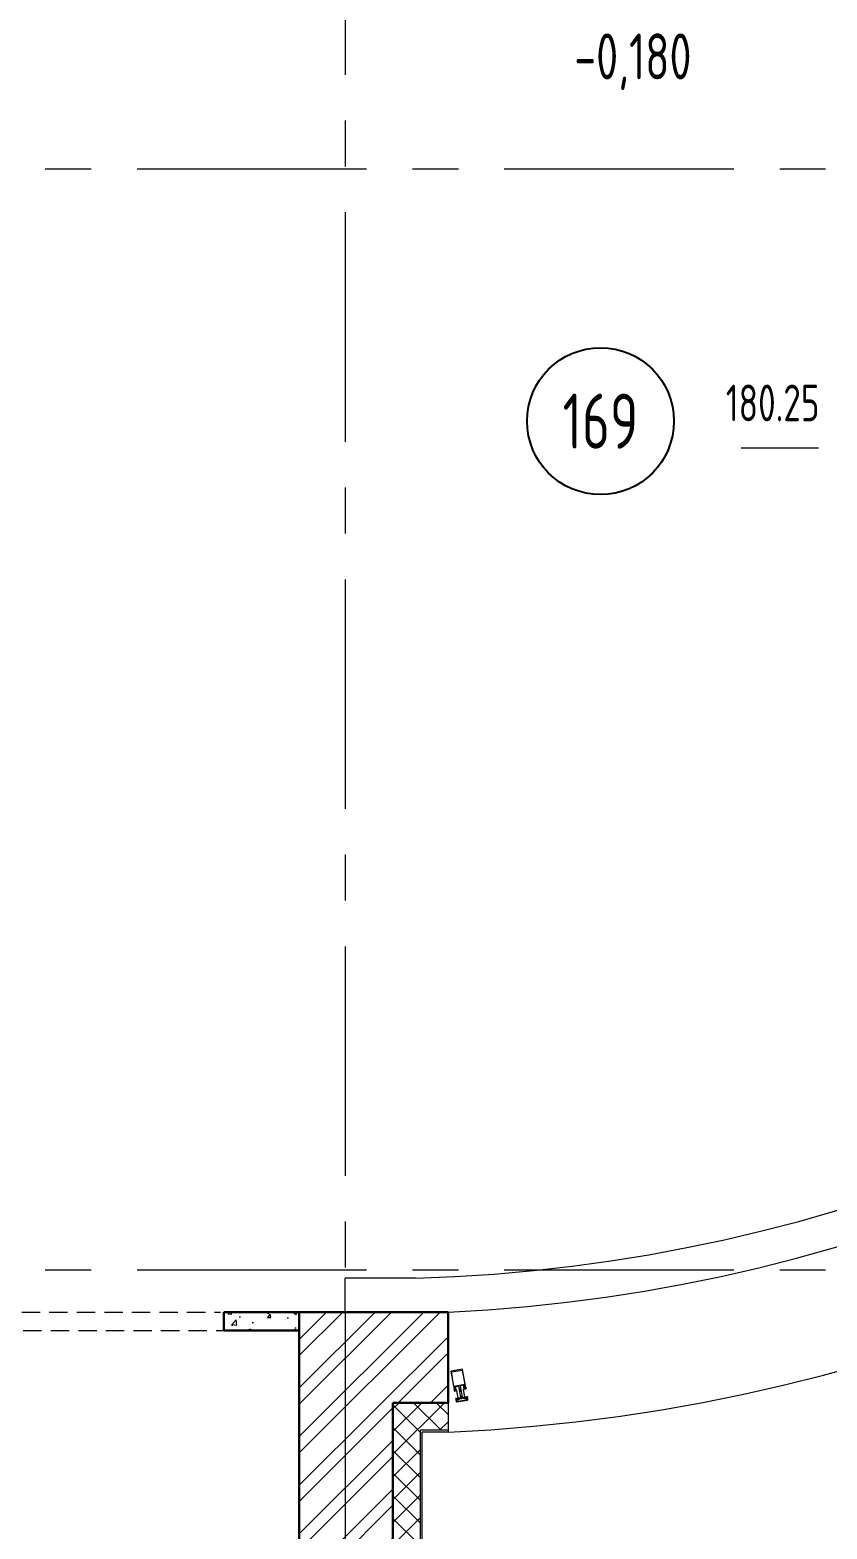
# Model space of a CAD drawing. Header units: millimetres. Extents: x -8689834 to 9419935, y -117443 to 166298.
# Drawn here: x -198951 to -194610, y 105188 to 113357 of the extents above; entities that cross this region are included whole.
import ezdxf
from ezdxf import colors
from ezdxf.entities.mleader import LeaderData, LeaderLine
from ezdxf.enums import TextEntityAlignment as Align
from ezdxf.math import Vec2, Vec3

# ---------------------------------------------------------------- set-up
doc = ezdxf.new("R2010")
doc.units = ezdxf.units.MM
doc.header["$MEASUREMENT"] = 0
doc.linetypes.add('ADSK_Штриховая_ш2 п1', pattern=[3, 2, -1])
doc.linetypes.add('CENTER', pattern=[2, 1.25, -0.25, 0.25, -0.25])
doc.layers.get('0').update_dxf_attribs({"color": 250, "lineweight": 9})
doc.layers.add('АР_Кровля дорожки', color=245, linetype='Continuous')
for name, color, linetype, lineweight in [('АР_Маркер экспликации', 239, 'Continuous', 13), ('АР_Навесной фасад', 190, 'Continuous', 5), ('АР_Номер помещения', 1, 'Continuous', 25), ('АР_Окна', 4, 'Continuous', 0), ('АР_Оси', 195, 'Continuous', 9), ('АР_Отметки', 250, 'Continuous', 15), ('АР_Перегородки газоблок', 165, 'Continuous', 30), ('АР_Перегородки газоблок_Штрих', 165, 'Continuous', 5), ('АР_Подоконники', 163, 'Continuous', 9), ('АР_Помещения_площадь', 19, 'Continuous', 9), ('АР_Сущ Несущая стена', 216, 'Continuous', 30), ('АР_тонкая линия', 250, 'Continuous', 0), ('АР_Утеплитель', 154, 'Continuous', 9), ('АР_Штриховка кирпич', 250, 'Continuous', 9)]:
    doc.layers.add(name, color=color, linetype=linetype, lineweight=lineweight)
doc.styles.add('ISOCPEUR', font='isocpeur.ttf', dxfattribs={"width": 0.7})
doc.styles.get("Standard").update_dxf_attribs({"font": 'isocpeur.ttf', "width": 0.7})
pattern_1 = [(56.05056814, (-325577.5326, -14427.2012), (-1.316880117, 0.886556827), []), (146.05056814, (-325577.5326, -14427.2012), (-0.886556827, -1.316880117), [])]

# ---------------------------------------------------------------- blocks, each defined once
blk = doc.blocks.new('*U34')
at = {"layer": 'АР_Номер помещения', "color": 7}
blk.add_circle((171.6, -1559.3), 400, dxfattribs=at)
at = {"layer": 'АР_Помещения_площадь', "color": 7}
blk.add_line((1359.7, -1706.6), (937.3, -1706.6), dxfattribs=at)
at = {"color": 7, "style": 'ISOCPEUR', "width": 0.7, "flags": 1}
blk.add_attdef('КАТЕГОРИЯ', (-499.2, -2092.2), '', height=250, dxfattribs=at)
at = {"layer": 'АР_Номер помещения', "color": 7, "style": 'ISOCPEUR', "width": 0.7}
blk.add_attdef('НОМЕР_ПОМЕЩЕНИЯ', text='', height=300, dxfattribs=at).set_placement((171.6, -1559.3), align=Align.MIDDLE_CENTER)
at = {"layer": 'АР_Помещения_площадь', "color": 7, "lineweight": 30, "width": 0.7, "flags": 104}
blk.add_attdef('ИМЯ_ПОМЕЩЕНИЯ', text='', height=100, dxfattribs=at).set_placement((157.6, 1217.1), align=Align.MIDDLE_CENTER)
at = {"layer": 'АР_Помещения_площадь', "color": 7, "style": 'ISOCPEUR', "width": 0.7}
blk.add_attdef('ПЛОЩАДЬ_ПОМЕЩЕНИЯ', text='', height=200, dxfattribs=at).set_placement((1364.6, -1460.1), align=Align.MIDDLE_RIGHT)
blk = doc.blocks.new('A$Cf7573d2c')
h = blk.add_hatch()
h.set_pattern_fill('ANSI37', color=5, scale=0.5, angle=11.05057)
h.set_pattern_definition(pattern_1)
edge = h.paths.add_edge_path()
edge.add_line((11.4, -80), (10.5, -80.2))
edge.add_arc((10.6, -80.6), 0.427, 101.04395, 152.58336)
edge.add_arc((9.8, -80.2), 0.427, 191.04738, 332.57137, ccw=False)
edge.add_line((9.4, -80.3), (9.2, -79.2))
edge.add_arc((9.3, -79.2), 0.183, 101.03236, 191.06877, ccw=False)
edge.add_line((9.3, -79), (9.4, -79))
edge.add_arc((9.4, -78.8), 0.183, 281.05001, 416.06138)
edge.add_line((9.5, -78.6), (8.1, -77.8))
edge.add_arc((7.8, -78.4), 0.637, 64.67625, 102.00828)
edge.add_line((7.7, -77.8), (3.6, -78.5))
edge.add_arc((3.7, -79.2), 0.637, 100.09285, 137.42489)
edge.add_line((3.3, -78.7), (2.3, -80.1))
edge.add_arc((2.4, -80.2), 0.183, 146.03976, 281.05113)
edge.add_line((2.5, -80.3), (2.6, -80.3))
edge.add_arc((2.6, -80.5), 0.183, 11.03236, 101.06877, ccw=False)
edge.add_line((2.8, -80.5), (3, -81.5))
edge.add_arc((2.6, -81.6), 0.427, -130.47023, 11.05375, ccw=False)
edge.add_arc((2, -82.3), 0.427, 49.51777, 101.05719)
edge.add_line((1.9, -81.8), (0.9, -82.1))
edge.add_arc((0.9, -82.2), 0.183, 101.03236, 191.06877)
edge.add_line((0.7, -82.3), (2.1, -89.3))
edge.add_arc((2.4, -89.3), 0.306, 187.89542, 280.97169)
edge.add_line((2.5, -89.6), (3.2, -89.4))
edge.add_arc((3.1, -89.1), 0.304, 281.0287, 306.09577)
edge.add_line((3.3, -89.4), (5.2, -88.2))
edge.add_arc((5.4, -88.4), 0.305, -28.57943, 126.06481, ccw=False)
edge.add_arc((-3, -83.6), 9.95, 312.23774, 330.32457, ccw=False)
edge.add_arc((3.9, -91.3), 0.4, 122.59269, 199.50844)
edge.add_arc((4, -91.1), 0.602, 214.67841, 308.93121)
edge.add_arc((-3, -83.4), 11, 312.37075, 321.17235)
edge.add_arc((10.3, -94.2), 6.09, 121.04231, 140.89777, ccw=False)
edge.add_arc((7.3, -89.2), 0.305, 45.38753, 121.88612, ccw=False)
edge.add_line((7.5, -89), (8.1, -89.6))
edge.add_arc((8.3, -89.4), 0.305, 225.39348, 336.70766)
edge.add_line((8.6, -89.6), (8.9, -88.7))
edge.add_arc((9.2, -88.9), 0.305, 45.39348, 156.70766, ccw=False)
edge.add_line((9.4, -88.6), (10.1, -89.3))
edge.add_arc((10.3, -89.1), 0.305, 225.39348, 336.70766)
edge.add_line((10.6, -89.2), (10.9, -88.4))
edge.add_arc((11.2, -88.5), 0.305, 56.05875, 156.70384, ccw=False)
edge.add_line((11.3, -88.2), (12.9, -89.3))
edge.add_arc((13.1, -89), 0.305, 236.05447, 371.02369)
edge.add_line((13.4, -89), (11.6, -80.1))
edge.add_arc((11.4, -80.2), 0.183, 11.03236, 101.03236)
edge = h.paths.add_edge_path(flags=16)
edge.add_line((4.5, -79.2), (7.1, -78.7))
edge.add_arc((7.2, -79.3), 0.541, 11.05057, 101.05057, ccw=False)
edge.add_line((7.7, -79.2), (7.9, -80.1))
edge.add_arc((7.4, -80.2), 0.541, -78.94943, 11.05057, ccw=False)
edge.add_line((7.5, -80.8), (4.9, -81.3))
edge.add_arc((4.8, -80.7), 0.541, 191.05057, 281.05057, ccw=False)
edge.add_line((4.3, -80.8), (4.1, -79.9))
edge.add_arc((4.6, -79.8), 0.541, 101.05057, 191.05057, ccw=False)
edge = h.paths.add_edge_path(flags=16)
edge.add_line((4.7, -83.1), (8.4, -82.3))
edge.add_arc((8.5, -82.9), 0.541, 11.05057, 101.05057, ccw=False)
edge.add_line((9, -82.8), (9.5, -85.3))
edge.add_arc((9, -85.4), 0.541, -78.94943, 11.05057, ccw=False)
edge.add_line((9.1, -85.9), (5.4, -86.6))
edge.add_arc((5.3, -86.1), 0.541, 191.05057, 281.05057, ccw=False)
edge.add_line((4.7, -86.2), (4.2, -83.7))
edge.add_arc((4.8, -83.6), 0.541, 101.05057, 191.05057, ccw=False)
h = blk.add_hatch()
h.set_pattern_fill('ANSI37', color=5, scale=0.5, angle=11.05057)
h.set_pattern_definition(pattern_1)
edge = h.paths.add_edge_path()
edge.add_line((53.2, -71.8), (54.1, -71.7))
edge.add_arc((54.2, -72.1), 0.427, 49.51777, 101.05719, ccw=False)
edge.add_arc((54.7, -71.4), 0.427, 229.52977, 371.05375)
edge.add_line((55.2, -71.3), (54.9, -70.3))
edge.add_arc((54.8, -70.3), 0.183, 11.03236, 101.06877)
edge.add_line((54.7, -70.1), (54.6, -70.1))
edge.add_arc((54.6, -70), 0.183, 146.03976, 281.05113, ccw=False)
edge.add_line((54.4, -69.9), (55.4, -68.6))
edge.add_arc((55.9, -69), 0.637, 100.09285, 137.42489, ccw=False)
edge.add_line((55.8, -68.4), (59.8, -67.6))
edge.add_arc((60, -68.2), 0.637, 64.67625, 102.00828, ccw=False)
edge.add_line((60.2, -67.6), (61.6, -68.5))
edge.add_arc((61.5, -68.6), 0.183, -78.94999, 56.06138, ccw=False)
edge.add_line((61.6, -68.8), (61.5, -68.8))
edge.add_arc((61.5, -69), 0.183, 101.03236, 191.06877)
edge.add_line((61.3, -69), (61.5, -70.1))
edge.add_arc((61.9, -70), 0.427, 191.04738, 332.57137)
edge.add_arc((62.7, -70.4), 0.427, 101.04395, 152.58336, ccw=False)
edge.add_line((62.6, -70), (63.7, -69.8))
edge.add_arc((63.7, -70), 0.183, 11.03236, 101.06877, ccw=False)
edge.add_line((63.9, -69.9), (65.3, -77))
edge.add_arc((65, -77.1), 0.306, -78.87056, 14.20571, ccw=False)
edge.add_line((65.1, -77.4), (64.3, -77.5))
edge.add_arc((64.3, -77.2), 0.304, 256.00537, 281.07244, ccw=False)
edge.add_line((64.2, -77.5), (62, -77.1))
edge.add_arc((61.9, -77.4), 0.305, 76.03633, 230.68057)
edge.add_arc((67.9, -69.8), 9.95, 231.77656, 249.8634)
edge.add_arc((64.4, -79.5), 0.4, 2.59269, 79.50844, ccw=False)
edge.add_arc((64.2, -79.4), 0.602, 253.16993, 347.42272, ccw=False)
edge.add_arc((67.9, -69.6), 11, 240.92879, 249.73039, ccw=False)
edge.add_arc((59.6, -84.6), 6.09, 61.20336, 81.05883)
edge.add_arc((60.5, -78.9), 0.305, 80.21501, 156.71361)
edge.add_line((60.2, -78.7), (59.8, -79.5))
edge.add_arc((59.6, -79.4), 0.305, 225.39348, 336.70766, ccw=False)
edge.add_line((59.3, -79.6), (58.7, -79))
edge.add_arc((58.5, -79.2), 0.305, 45.39348, 156.70766)
edge.add_line((58.2, -79.1), (57.9, -79.9))
edge.add_arc((57.6, -79.8), 0.305, 225.39348, 336.70766, ccw=False)
edge.add_line((57.4, -80), (56.8, -79.4))
edge.add_arc((56.6, -79.6), 0.305, 45.3973, 146.04239)
edge.add_line((56.3, -79.4), (55.3, -81))
edge.add_arc((55, -80.8), 0.305, 191.07744, 326.04667, ccw=False)
edge.add_line((54.7, -80.9), (53, -72.1))
edge.add_arc((53.2, -72), 0.183, 101.06877, 191.06877, ccw=False)
edge = h.paths.add_edge_path(flags=16)
edge.add_line((59.2, -68.6), (56.7, -69))
edge.add_arc((56.8, -69.6), 0.541, 101.05057, 191.05057)
edge.add_line((56.3, -69.7), (56.5, -70.7))
edge.add_arc((57, -70.5), 0.541, 191.05057, 281.05057)
edge.add_line((57.1, -71.1), (59.6, -70.6))
edge.add_arc((59.5, -70.1), 0.541, 281.05057, 371.05057)
edge.add_line((60.1, -70), (59.9, -69))
edge.add_arc((59.3, -69.1), 0.541, 11.05057, 101.05057)
edge = h.paths.add_edge_path(flags=16)
edge.add_line((60.6, -72.1), (56.8, -72.9))
edge.add_arc((57, -73.4), 0.541, 101.05057, 191.05057)
edge.add_line((56.4, -73.5), (56.9, -76))
edge.add_arc((57.4, -75.9), 0.541, 191.05057, 281.05057)
edge.add_line((57.5, -76.5), (61.3, -75.7))
edge.add_arc((61.1, -75.2), 0.541, 281.05057, 371.05057)
edge.add_line((61.7, -75.1), (61.2, -72.6))
edge.add_arc((60.7, -72.7), 0.541, 11.05057, 101.05057)
h = blk.add_hatch()
h.set_pattern_fill('ANSI37', color=5, scale=0.5, angle=11.05057)
h.set_pattern_definition([(56.05056814, (-325577.4095, -14427.8315), (-1.316880117, 0.886556827), []), (146.05056814, (-325577.4095, -14427.8315), (-0.886556827, -1.316880117), [])])
edge = h.paths.add_edge_path()
edge.add_arc((64.3, -128.3), 0.549, 236.04911, 281.05057)
edge.add_line((64, -128.8), (62.6, -127.8))
edge.add_arc((62.7, -127.7), 0.183, 101.05057, 236.04911)
edge.add_line((62.7, -127.5), (62.9, -127.5))
edge.add_arc((62.9, -127.3), 0.183, 281.05057, 371.05057)
edge.add_line((63, -127.2), (62.8, -126.1))
edge.add_arc((62.4, -126.1), 0.427, 11.05057, 152.57704)
edge.add_arc((61.6, -125.7), 0.427, 281.05057, 332.57704)
edge.add_line((61.7, -126.2), (52.6, -127.9))
edge.add_arc((52.5, -127.6), 0.305, 191.05057, 281.05057)
edge.add_line((52.2, -127.7), (51.7, -125.3))
edge.add_arc((52, -125.3), 0.304, 156.68628, 191.05057)
edge.add_line((51.8, -125.1), (52.2, -124.9))
edge.add_arc((66, -176.1), 53, 96.99481, 105.10633)
edge.add_line((59.5, -123.5), (60.1, -124.1))
edge.add_arc((60.3, -123.9), 0.305, 225.39429, 336.70684)
edge.add_line((60.6, -124), (61, -123.2))
edge.add_arc((61.2, -123.3), 0.305, 45.39429, 156.70684)
edge.add_line((61.5, -123.1), (62.2, -123.7))
edge.add_arc((62.4, -123.5), 0.305, 225.39429, 336.70684)
edge.add_line((62.7, -123.6), (63, -122.8))
edge.add_arc((63.3, -122.9), 0.305, 45.39429, 156.70684)
edge.add_line((63.5, -122.7), (64.1, -123.3))
edge.add_arc((64.4, -123.1), 0.305, 225.39429, 336.70684)
edge.add_line((64.6, -123.2), (65, -122.4))
edge.add_arc((65.3, -122.5), 0.305, 45.39429, 156.70684)
edge.add_line((65.5, -122.3), (66.1, -122.9))
edge.add_arc((66.3, -122.7), 0.305, 225.39429, 336.70684)
edge.add_line((66.6, -122.8), (67, -122))
edge.add_arc((67.3, -122.1), 0.305, 45.39429, 156.70684)
edge.add_line((67.5, -121.9), (68.2, -122.5))
edge.add_arc((68.4, -122.3), 0.305, 225.39429, 336.70684)
edge.add_line((68.6, -122.4), (69, -121.6))
edge.add_arc((69.3, -121.7), 0.305, 45.39429, 156.70684)
edge.add_line((69.5, -121.5), (70.1, -122.1))
edge.add_arc((70.3, -121.9), 0.305, 225.39429, 336.70684)
edge.add_line((70.6, -122), (70.9, -121.2))
edge.add_arc((71.2, -121.3), 0.305, 36.60831, 156.71131)
edge.add_line((71.4, -121.2), (72, -121.9))
edge.add_arc((72.2, -121.8), 0.305, 216.612, 343.03053)
edge.add_arc((80.1, -124.2), 7.99, 139.86945, 163.03053)
edge.add_arc((74.3, -119.2), 0.305, 333.57442, 499.86945)
edge.add_arc((79.9, -122), 6.03, 153.57442, 191.05057)
edge.add_line((74, -123.2), (74, -123.3))
edge.add_arc((73.6, -123.4), 0.427, 281.05057, 371.05057)
edge.add_line((73.7, -123.8), (70, -124.5))
edge.add_arc((69.9, -124.1), 0.427, 229.52004, 281.05057)
edge.add_arc((69.4, -124.8), 0.427, 49.52004, 120.2977)
edge.add_arc((69.4, -124.8), 0.427, 120.28387, 191.05057)
edge.add_line((68.9, -124.9), (69.2, -126.1))
edge.add_arc((69.4, -126), 0.183, 191.05057, 281.05057)
edge.add_line((69.4, -126.2), (69.6, -126.1))
edge.add_arc((69.7, -126.3), 0.183, 326.05203, 461.05057)
edge.add_line((69.8, -126.4), (68.9, -127.9))
edge.add_arc((68.4, -127.6), 0.549, 281.05057, 326.05203)
edge.add_line((68.5, -128.1), (64.4, -128.9))
edge = h.paths.add_edge_path(flags=16)
edge.add_arc((67.5, -126.8), 0.541, 281.05057, 371.05057)
edge.add_line((65.1, -127.8), (67.6, -127.3))
edge.add_arc((65, -127.3), 0.541, 191.05057, 281.05057)
edge.add_line((64.2, -126.2), (64.4, -127.4))
edge.add_arc((64.7, -126.1), 0.541, 101.05057, 191.05057)
edge.add_line((67.2, -125.1), (64.6, -125.5))
edge.add_arc((67.3, -125.6), 0.541, 11.05057, 101.05057)
edge.add_line((68, -126.7), (67.8, -125.5))
at = {"color": 5, "lineweight": 0, "ltscale": 100, "transparency": 33554687}
for points in [[(-18.1, 15), (0.8, -82.2), (2.9, -81.8), (3.3, -81.2), (3.2, -80.7), (2.1, -81), (1.1, -76), (4.8, -75.3), (5, -74.9), (5.4, -75.2), (9, -74.5), (10, -79.4), (9, -79.6), (9.1, -80.1), (9.7, -80.5), (11.6, -80.1), (10.5, -74.2), (9.6, -73.1), (7, -71.9), (6.8, -71.8), (2.4, -72.7), (2, -73), (1.2, -72.9), (0.4, -69), (1.2, -67.8), (23.7, -63.4), (24.8, -64.2), (30.5, -93.4), (31, -93.6), (32, -93.4), (32.9, -92.2), (32.8, -91.4), (33.2, -90.9), (32.9, -89.7), (32.4, -89.6), (32.8, -89.2), (32.6, -88), (32.1, -87.8), (32.5, -87.4), (32.3, -86.2), (31.7, -86.1), (32.1, -85.6), (31.9, -84.5), (31.4, -84.3), (31.8, -83.9), (31.6, -82.7), (31, -82.5), (31.5, -82.2), (31.2, -81), (30.7, -80.7), (31.1, -80.4), (30.9, -79.2), (30.3, -78.9), (30.8, -78.6), (30.6, -77.9), (31.3, -75.7), (33, -75.4), (34.3, -76.9), (35.1, -77.1), (34.6, -77.5), (34.9, -78.7), (35.4, -78.9), (35, -79.3), (35.2, -80.4), (35.8, -80.7), (35.3, -81), (35.6, -82.2), (36.1, -82.4), (35.7, -82.8), (35.9, -84), (36.4, -84.2), (36, -84.5), (36.3, -85.8), (36.8, -86), (36.4, -86.3), (36.6, -87.5), (37.1, -87.8), (36.7, -88.1), (36.9, -89.3), (37.5, -89.4), (37.1, -89.9), (37.3, -91.1), (37.8, -91.2), (39, -92), (40.2, -91.8), (40.4, -91.5), (34.7, -62.3), (35.4, -61.2), (58.1, -56.7), (59.2, -57.5), (60, -61.4), (59.1, -61.9), (58.8, -61.7), (54.3, -62.6), (54.2, -62.7), (52.1, -64.9), (51.7, -66.2), (52.9, -72), (54.8, -71.7), (55.3, -71.1), (55.2, -70.6), (54.1, -70.8), (53.2, -65.9), (56.9, -65.2), (57.1, -64.8), (57.5, -65), (61.1, -64.3), (62, -69.3), (61.1, -69.4), (61.2, -69.9), (61.7, -70.3), (63.7, -69.9), (44.7, 27.2), (43.5, 28), (-17.4, 16.1)], [(-15.5, 12.4), (43.3, 23.9), (58.6, -54.3), (-0.2, -65.8)], [(75.2, -137.5), (15.5, -149.1), (15.3, -148.9), (15, -147.9), (15.2, -147.5), (17.6, -147), (17.8, -146.7), (17.7, -146), (17.3, -145.7), (15, -146.1), (14.7, -146), (13.6, -140.6), (14.3, -139.2), (14.3, -138.3), (12, -135.5), (11.3, -135.9), (13.9, -149.2), (15.7, -150.5), (75.6, -138.8), (76.7, -136.9), (74.1, -123.7), (73.4, -123.6), (72.3, -127), (72.6, -127.8), (73.9, -128.8), (75, -134.2), (74.6, -134.5), (72.3, -135), (72.1, -135.4), (72.2, -136.1), (72.5, -136.3), (74.9, -135.8), (75.3, -136.1), (75.5, -137.2)]]:
    blk.add_lwpolyline(points, close=True, dxfattribs=at)
for points in [[(11.4, -80), (10.5, -80.2, 0.228752), (10.2, -80.4, -0.710164), (9.4, -80.3), (9.2, -79.2, -0.4144), (9.3, -79), (9.4, -79, 0.66825), (9.5, -78.6), (8.1, -77.8, 0.164348), (7.7, -77.8), (3.6, -78.5, 0.164348), (3.3, -78.7), (2.3, -80.1, 0.66825), (2.5, -80.3), (2.6, -80.3, -0.4144), (2.8, -80.5), (3, -81.5, -0.710164), (2.3, -81.9, 0.228752), (1.9, -81.8), (0.9, -82.1, 0.4144), (0.7, -82.3), (2.1, -89.3, 0.430028), (2.5, -89.6), (3.2, -89.4, 0.109814), (3.3, -89.4), (5.2, -88.2, -0.800036), (5.6, -88.6, -0.079083), (3.7, -91, 0.348803), (3.5, -91.5, 0.436125), (4.4, -91.6, 0.038423), (5.5, -90.4, -0.086853), (7.1, -89, -0.346763), (7.5, -89), (8.1, -89.6, 0.527877), (8.6, -89.6), (8.9, -88.7, -0.527877), (9.4, -88.6), (10.1, -89.3, 0.527877), (10.6, -89.2), (10.9, -88.4, -0.469739), (11.3, -88.2), (12.9, -89.3, 0.667984), (13.4, -89), (11.6, -80.1, 0.414214)], [(53.2, -71.8), (54.1, -71.7, -0.228752), (54.5, -71.8, 0.710164), (55.2, -71.3), (54.9, -70.3, 0.4144), (54.7, -70.1), (54.6, -70.1, -0.66825), (54.4, -69.9), (55.4, -68.6, -0.164348), (55.8, -68.4), (59.8, -67.6, -0.164348), (60.2, -67.6), (61.6, -68.5, -0.66825), (61.6, -68.8), (61.5, -68.8, 0.4144), (61.3, -69), (61.5, -70.1, 0.710164), (62.3, -70.2, -0.228752), (62.6, -70), (63.7, -69.8, -0.4144), (63.9, -69.9), (65.3, -77, -0.430028), (65.1, -77.4), (64.3, -77.5, -0.109814), (64.2, -77.5), (62, -77.1, 0.800036), (61.7, -77.6, 0.079083), (64.5, -79.1, -0.348803), (64.8, -79.5, -0.436125), (64, -79.9, -0.038423), (62.5, -79.2, 0.086853), (60.5, -78.6, 0.346763), (60.2, -78.7), (59.8, -79.5, -0.527877), (59.3, -79.6), (58.7, -79, 0.527877), (58.2, -79.1), (57.9, -79.9, -0.527877), (57.4, -80), (56.8, -79.4, 0.469739), (56.3, -79.4), (55.3, -81, -0.667984), (54.7, -80.9), (53, -72.1, -0.414214)], [(13.4, -132.5, 0.57795), (12.9, -132.6), (12.7, -133.5, -0.615334), (12.2, -133.6, 0.101403), (9.7, -131.6, 0.887085), (9.4, -132.1, -0.164997), (11.3, -135.5), (11.3, -135.6, 0.414304), (11.8, -135.9), (15.5, -135.2, 0.228696), (15.8, -135, -0.319049), (16.3, -134.7, -0.319002), (16.6, -135.1), (16.8, -136.3, -0.4144), (16.7, -136.5), (16.5, -136.5, 0.668339), (16.4, -136.9), (17.8, -137.8, 0.198883), (18.2, -137.9), (22.3, -137.1, 0.198883), (22.7, -136.9), (23.6, -135.5, 0.668339), (23.4, -135.2), (23.2, -135.2, -0.4144), (23, -135.1), (22.7, -133.9, -0.710202), (23.4, -133.5, 0.228696), (23.8, -133.6), (32.9, -131.8, 0.414362), (33.2, -131.4), (32.7, -129, 0.151171), (32.6, -128.9), (32.2, -128.8, 0.035408), (24.8, -130.2), (24.5, -131, -0.527868), (24, -131.1), (23.4, -130.5, 0.527868), (22.9, -130.6), (22.4, -131.4, -0.527868), (21.9, -131.5), (21.3, -130.9, 0.527868), (20.8, -131), (20.5, -131.8, -0.527868), (20, -131.9), (19.4, -131.3, 0.527868), (18.9, -131.4), (18.5, -132.2, -0.527868), (18, -132.3), (17.3, -131.7, 0.527868), (16.8, -131.8), (16.5, -132.6, -0.527868), (16, -132.7), (15.3, -132.1, 0.527868), (14.9, -132.2), (14.5, -133, -0.527868), (14, -133.1)], [(23, -133.6), (22.6, -134.1), (22.7, -134.7), (23.7, -134.6), (24.1, -136.8, -0.414362), (23.9, -137.2), (17.3, -138.5, -0.414326), (16.1, -137.7), (15.8, -136.1), (16.9, -135.9), (16.7, -135.3), (16, -134.9), (12.7, -135.6, 0.551224), (12.5, -136.1), (14.4, -138.6, -0.267349), (14.5, -139.6), (13.9, -140.7, 0.249629), (14, -141.2), (16.5, -145.3, 0.827043), (17.5, -144.9), (16.8, -141.2, -0.414326), (17.6, -140), (24.9, -138.5, 0.414326), (25.7, -137.3), (25.5, -136.1, -0.082799), (33.2, -133.5), (42.9, -131.6), (43, -131.2), (43.5, -131.5), (53, -129.6, -0.082799), (61.1, -129.2), (61.3, -130.4, 0.414326), (62.6, -131.2), (69.9, -129.8, -0.414326), (71.1, -130.6), (71.8, -134.3, 0.827043), (72.9, -134.3), (73.7, -129.5, 0.249629), (73.5, -129.1), (72.6, -128.2, -0.267349), (72.3, -127.2), (73.1, -124.2, 0.551224), (72.8, -123.9), (69.4, -124.5), (68.9, -125.1), (69, -125.7), (70.1, -125.5), (70.4, -127, -0.414326), (69.6, -128.3), (63, -129.5, -0.414362), (62.7, -129.3), (62.2, -127), (63.2, -126.8), (63, -126.2), (62.5, -125.9)], [(32, -93.4), (31, -93.6, 0.523933), (30.7, -94), (37, -126.5, 0.414326), (37.7, -126.9), (39, -126.7, 0.410627), (39.4, -126), (39.3, -125.4, 0.492552), (39, -125.2), (38.5, -125.3, -0.441111), (38.2, -125.1), (37.9, -123.2, -0.208057), (38.2, -122.4, -0.000016), (40.1, -119.6, -0.439819), (41.5, -119.3, -0.000016), (44.3, -121.2, -0.208057), (44.9, -121.9), (45.3, -123.7, -0.441111), (45.1, -124), (44.6, -124.1, 0.492552), (44.4, -124.4), (44.5, -125, 0.410627), (45.2, -125.5), (46.5, -125.2, 0.414326), (46.9, -124.6), (40.6, -92, 0.523933), (40.2, -91.8), (39.1, -92)], [(70.9, -121.2, -0.57795), (71.4, -121.2), (72, -121.9, 0.615334), (72.5, -121.8, -0.101403), (74, -119, -0.887085), (74.5, -119.4, 0.164997), (74, -123.2), (74, -123.3, -0.414304), (73.7, -123.8), (70, -124.5, -0.228696), (69.6, -124.4, 0.319049), (69.1, -124.4, 0.319002), (68.9, -124.9), (69.2, -126.1, 0.4144), (69.4, -126.2), (69.6, -126.1, -0.668339), (69.8, -126.4), (68.9, -127.9, -0.198883), (68.5, -128.1), (64.4, -128.9, -0.198883), (64, -128.8), (62.6, -127.8, -0.668339), (62.7, -127.5), (62.9, -127.5, 0.4144), (63, -127.2), (62.8, -126.1, 0.710202), (62, -125.9, -0.228696), (61.7, -126.2), (52.6, -127.9, -0.414362), (52.2, -127.7), (51.7, -125.3, -0.151171), (51.8, -125.1), (52.2, -124.9, -0.035408), (59.5, -123.5), (60.1, -124.1, 0.527868), (60.6, -124), (61, -123.2, -0.527868), (61.5, -123.1), (62.2, -123.7, 0.527868), (62.7, -123.6), (63, -122.8, -0.527868), (63.5, -122.7), (64.1, -123.3, 0.527868), (64.6, -123.2), (65, -122.4, -0.527868), (65.5, -122.3), (66.1, -122.9, 0.527868), (66.6, -122.8), (67, -122, -0.527868), (67.5, -121.9), (68.2, -122.5, 0.527868), (68.6, -122.4), (69, -121.6, -0.527868), (69.5, -121.5), (70.1, -122.1, 0.527868), (70.6, -122)]]:
    blk.add_lwpolyline(points, format="xyb", close=True, dxfattribs=at)
at = {"color": 5}
for points in [[(4.5, -79.2), (7.1, -78.7, -0.414214), (7.7, -79.2), (7.9, -80.1, -0.414214), (7.5, -80.8), (4.9, -81.3, -0.414214), (4.3, -80.8), (4.1, -79.9, -0.414214)], [(59.2, -68.6), (56.7, -69, 0.414214), (56.3, -69.7), (56.5, -70.7, 0.414214), (57.1, -71.1), (59.6, -70.6, 0.414214), (60.1, -70), (59.9, -69, 0.414214)], [(60.6, -72.1), (56.8, -72.9, 0.414214), (56.4, -73.5), (56.9, -76, 0.414214), (57.5, -76.5), (61.3, -75.7, 0.414214), (61.7, -75.1), (61.2, -72.6, 0.414214)], [(4.7, -83.1), (8.4, -82.3, -0.414214), (9, -82.8), (9.5, -85.3, -0.414214), (9.1, -85.9), (5.4, -86.6, -0.414214), (4.7, -86.2), (4.2, -83.7, -0.414214)], [(18.3, -134.6), (20.9, -134.1, -0.414214), (21.5, -134.5), (21.7, -135.7, -0.414214), (21.3, -136.4), (18.8, -136.9, -0.414214), (18.2, -136.4), (17.9, -135.2, -0.414214)], [(67.2, -125.1), (64.6, -125.5, 0.414214), (64.2, -126.2), (64.4, -127.4, 0.414214), (65.1, -127.8), (67.6, -127.3, 0.414214), (68, -126.7), (67.8, -125.5, 0.414214)]]:
    blk.add_lwpolyline(points, format="xyb", close=True, dxfattribs=at)
at = {"color": 5, "lineweight": 0, "ltscale": 100, "transparency": 33554687}
for points in [[(11.6, -80.1), (11.6, -80.1)], [(61.1, -122.4), (60.5, -122), (52.7, -81.8), (53.1, -81.2), (54.6, -80.9)], [(0.7, -82.3), (0.7, -82.3)], [(22.9, -129.8), (23.3, -129.2), (15.5, -89), (14.9, -88.6), (13.3, -88.9)], [(17, -131), (17.1, -131.9)]]:
    blk.add_lwpolyline(points, dxfattribs=at)
at = {"color": 5}
blk.add_lwpolyline([(17.1, -131.9), (67.3, -122.1), (67.1, -121.2), (17, -131)], close=True, dxfattribs=at)
at = {"color": 5, "lineweight": 0, "ltscale": 100, "transparency": 33554687}
blk.add_arc((2.4, -89.3), 0.305, 191.0396, 281.0613, dxfattribs=at)
blk = doc.blocks.new('A$Cec9b444d')
at = {"color": 241, "ltscale": 100, "true_color": 0xf7abae, "rotation": 359}
blk.add_blockref('A$Cf7573d2c', (-2406.3, -6569.7), dxfattribs=at)
blk = doc.blocks.new('_DotSmall')
at = {"color": 0, "linetype": 'ByBlock', "const_width": 0.5}
blk.add_lwpolyline([(-0.0625, 0, 1), (0.0625, 0, 1)], format="xyb", close=True, dxfattribs=at)
blk = doc.blocks.new('Подложка')
at = {"layer": 'АР_Перегородки газоблок_Штрих', "ltscale": 100}
h = blk.add_hatch(dxfattribs=at)
h.set_pattern_fill('AR-CONC', scale=30)
h.set_pattern_definition([(50, (0, 20), (215.17805, -18.82564), [22.5, -247.5]), (355, (0, 20), (-41.6254, 225.65764), [18, -198]), (100.45144, (17.93, 18.43), (173.55265, 206.832), [19.12206, -210.34263]), (46.1842, (0, 80), (320.1724, -49.65578), [33.75, -371.25]), (96.63564, (26.68, 75.86), (280.3986, 292.2356), [28.6831, -315.51413]), (351.18416, (0, 80), (280.3986, 292.2356), [27, -297]), (21, (30, 65), (179.07212, -120.78567), [22.5, -247.5]), (326, (30, 65), (72.9946, 217.54501), [18, -198]), (71.45144, (44.92, 54.93), (252.06671, 96.75935), [19.12206, -210.34263]), (37.5, (0, 20), (3.647957, 99.868156), [0, -195.6, 0, -201, 0, -198.75]), (7.5, (0, 20), (78.92086, 118.323514), [0, -114.6, 0, -191.1, 0, -75.75]), (327.5, (-66.9, 20), (160.14673, -6.766462), [0, -75, 0, -234, 0, -310.5]), (317.5, (-96.9, 20), (174.95585, 30.031495), [0, -97.5, 0, -155.4, 0, -220.5])])
h.paths.add_polyline_path([(-197895.84, 106369.48), (-197895.84, 106269.48), (-197484.03, 106269.32), (-197484.04, 106369.41), (-197551.34, 106369.36), (-197551.34, 106369.27)])
at = {"layer": 'АР_Утеплитель', "ltscale": 100}
h = blk.add_hatch(dxfattribs=at)
h.set_pattern_fill('ANSI37', scale=700)
h.set_pattern_definition([(45, (-164418.85, 61305.68), (-61.87184, 61.87184), []), (135, (-164418.85, 61305.68), (-61.87184, -61.87184), [])])
h.paths.add_polyline_path([(-156388.85, 58697.01), (-156538.85, 58697.01), (-156538.85, 57165.68), (-156388.85, 57165.68)], flags=17)
h.paths.add_polyline_path([(-158433.85, 82835.68), (-158433.85, 82685.68), (-157731.4, 82685.68), (-157731.4, 82835.4)])
h.paths.add_polyline_path([(-163818.85, 86650.68), (-163818.85, 86800.68), (-165588.85, 86800.68), (-165588.85, 86650.68)])
h.paths.add_polyline_path([(-163818.85, 86800.68), (-163818.85, 86650.68), (-160138.85, 86650.68), (-160138.85, 82685.68), (-159948.85, 82685.68), (-159948.85, 82835.68), (-159988.85, 82835.68), (-159988.85, 86800.68)])
h.paths.add_polyline_path([(-184882.64, 86650.68), (-184882.64, 86800.68), (-185448.7, 86800.67), (-185448.7, 86650.67)])
h.paths.add_polyline_path([(-194524.04, 89100.68), (-194374.04, 89100.68), (-194374.04, 91145.68), (-194524.04, 91145.68)])
h.paths.add_polyline_path([(-143138.85, 61992.08), (-143288.85, 61992.08), (-143288.87, 55105.68), (-156388.85, 55105.68), (-156388.85, 56765.68), (-156538.85, 56765.68), (-156538.85, 54955.68), (-143138.87, 54955.68)])
h.paths.add_polyline_path([(-143288.85, 61992.08), (-143138.85, 61992.08), (-143138.85, 62957.4), (-143288.85, 62957.4)])
h.paths.add_polyline_path([(-196823.5, 102919.5), (-196974.5, 102919.5), (-196974.04, 102375.68), (-193844.04, 102375.68), (-193844.04, 99445.68), (-190723.88, 99445.68), (-190723.88, 98815.68), (-190573.88, 98815.68), (-190573.88, 99595.68), (-193694.04, 99595.68), (-193694.04, 102525.68), (-196824.04, 102525.68)])
h.paths.add_polyline_path([(-172702.36, 66495.68), (-172702.36, 66642.18), (-164268.85, 66649.18), (-164268.85, 61455.68), (-156388.85, 61455.68), (-156388.85, 58697.01), (-156538.85, 58697.01), (-156538.85, 61305.68), (-164418.85, 61305.68), (-164418.85, 66495.68)])
h.paths.add_polyline_path([(-149638.76, 70050.68), (-149488.85, 70050.68), (-149489.23, 76930.68), (-149639.02, 76930.68)])
h.paths.add_polyline_path([(-149488.85, 70050.68), (-149638.76, 70050.68), (-149638.8, 67450.68), (-149488.85, 67450.68)])
h.paths.add_polyline_path([(-193805.64, 91275.68), (-193805.64, 91425.68), (-194524.04, 91425.68), (-194524.04, 91145.68), (-194374.04, 91145.68), (-194374.04, 91275.68)])
h.paths.add_polyline_path([(-193805.64, 91425.68), (-193805.64, 91275.68), (-190573.88, 91275.68), (-190573.88, 97115.68), (-190723.88, 97115.68), (-190723.88, 91425.68)])
h.paths.add_polyline_path([(-186998.78, 86650.68), (-186998.78, 86800.68), (-194374.04, 86800.68), (-194374.04, 87400.68), (-194524.04, 87400.68), (-194524.04, 86650.68)])
h.paths.add_polyline_path([(-168208.71, 86800.68), (-168208.7, 86650.68), (-165588.85, 86650.68), (-165588.85, 86800.68)])
h.paths.add_polyline_path([(-169878.85, 86650.68), (-169878.86, 86800.68), (-184882.64, 86800.68), (-184882.64, 86650.68)])
h.paths.add_polyline_path([(-196974, 104569.5), (-196824, 104569.5), (-196824.04, 105725.94), (-196674.04, 105725.94), (-196674.04, 105875.94), (-196974.04, 105875.94)])
h.paths.add_polyline_path([(-196974.04, 102934.5), (-196974.5, 102934.5), (-196824.04, 102934.5)])
h.paths.add_polyline_path([(-147470.57, 64815.68), (-147470.57, 64965.68), (-149488.85, 64965.68), (-149488.85, 65850.68), (-149638.8, 65850.68), (-149638.85, 64815.68)])
h.paths.add_polyline_path([(-144779.54, 64965.31), (-144779.55, 64815.37), (-143288.84, 64815.68), (-143288.84, 63197.4), (-143138.84, 63197.4), (-143138.84, 64965.68)])
h.paths.add_polyline_path([(-149488.85, 79700.68), (-149638.85, 79700.68), (-149639.28, 78080.68), (-149489.28, 78080.68)])
h.paths.add_polyline_path([(-155321.08, 82685.68), (-155321.08, 82835.68), (-156581.31, 82835.68), (-156581.31, 82685.68)])
h.paths.add_polyline_path([(-154171.08, 82835.68), (-154171.08, 82685.68), (-149638.85, 82685.68), (-149638.85, 81300.68), (-149488.85, 81300.68), (-149488.85, 82835.68)])
at = {"layer": 'АР_Штриховка кирпич', "ltscale": 100}
h = blk.add_hatch(dxfattribs=at)
h.set_pattern_fill('ANSI32', scale=500)
h.set_pattern_definition([(45, (-1163480.52, 164822.8), (-132.58252, 132.58252), []), (45, (-1163392.13, 164822.8), (-132.58252, 132.58252), [])])
h.paths.add_polyline_path([(-193844.04, 102375.68), (-194354.04, 101865.68), (-194354.04, 99715.68), (-194973.88, 99715.68), (-194973.88, 98935.68), (-194743.85, 98935.68), (-194743.81, 98934.08), (-194233.88, 98934.08), (-194233.92, 98935.68), (-191233.92, 98935.68), (-191233.88, 98815.68), (-190723.88, 98815.68), (-190723.88, 99445.84), (-193844.04, 99445.68)])
h.paths.add_polyline_path([(-197484.04, 101256.63), (-196704.04, 101267.45), (-196704.04, 101865.68), (-194354.04, 101865.68), (-193844.04, 102375.68), (-196973.61, 102375.68), (-196974.04, 105875.94), (-196674.04, 105875.94), (-196674.04, 106369.37), (-197484.04, 106369.37), (-197484.04, 104619.5), (-196975.44, 104619.5), (-196974.5, 102869.5), (-197484.04, 102869.5)])
h.paths.add_polyline_path([(-196704.04, 100095.04), (-197484.04, 100095.04), (-197484.04, 98935.49), (-196073.88, 98935.6), (-194973.81, 98935.72), (-194973.95, 99715.65), (-194973.88, 98935.68), (-196073.88, 98935.68), (-196073.88, 99715.6), (-196704.04, 99715.56)])
at = {"layer": 'АР_Навесной фасад', "color": 7, "ltscale": 100}
for p, q in [((-196824.04, 104569.5), (-196824.04, 105725.94)), ((-196814.04, 104308.55), (-196814.04, 105715.94))]:
    blk.add_line(p, q, dxfattribs=at)
for points in [[(-196674.04, 105875.94), (-196674.04, 105715.94)], [(-196674.04, 105725.94), (-196824.04, 105725.94)], [(-196674.04, 105715.94), (-196814.04, 105715.94)]]:
    blk.add_lwpolyline(points, dxfattribs=at)
at = {"layer": 'АР_Оси', "color": 7, "linetype": 'CENTER', "ltscale": 1000}
for p, q in [((-197233.92, 134363.15), (-197233.92, 78630.8)), ((-224367.61, 112600.68), (-141189.21, 112600.68)), ((-224367.61, 106600.68), (-141189.21, 106600.68))]:
    blk.add_line(p, q, dxfattribs=at)
at = {"layer": 'АР_Перегородки газоблок', "color": 7, "ltscale": 100}
for points in [[(-197895.84, 106369.37), (-197484.04, 106369.38)], [(-197484.04, 106369.37), (-197484.04, 106269.37), (-197895.84, 106269.37)], [(-197895.84, 106269.37), (-197895.84, 106369.37)]]:
    blk.add_lwpolyline(points, dxfattribs=at)
at = {"layer": 'АР_Подоконники', "color": 7, "ltscale": 100}
for p in [(-197233.92, 106369.37), (-196851.9, 106554.64)]:
    blk.add_line(p, (-197233.92, 106554.64), dxfattribs=at)
blk.add_arc((-197115.75, 115490.92), 8940.17, 271.691254, 356.329081, dxfattribs=at)
at = {"layer": 'АР_Сущ Несущая стена', "color": 7, "ltscale": 100}
for p, q in [((-197484.04, 104619.5), (-197484.04, 106369.37)), ((-196974.04, 106369.37), (-197484.04, 106369.37)), ((-196674.04, 105875.94), (-196674.04, 106369.37)), ((-196974.04, 104619.5), (-196974.04, 105875.94))]:
    blk.add_line(p, q, dxfattribs=at)
for points in [[(-196674.04, 106369.37), (-196974.04, 106369.37)], [(-196674.04, 105875.94), (-196974.04, 105875.94)]]:
    blk.add_lwpolyline(points, dxfattribs=at)
at = {"layer": 'АР_Сущ Несущая стена', "color": 7, "lineweight": 18, "ltscale": 100}
for centre, radius, start, end in [((-197124.02, 115502.58), 9144.28, 272.820638, 356.288731), ((-197116.35, 115484.59), 9778.65, 272.592548, 356.635391)]:
    blk.add_arc(centre, radius, start, end, dxfattribs=at)
at = {"layer": 'АР_тонкая линия', "color": 7, "linetype": 'ADSK_Штриховая_ш2 п1', "ltscale": 50}
for p, q in [((-199595.84, 106369.37), (-197912.84, 106369.37)), ((-199587.34, 106269.37), (-197847.41, 106269.16))]:
    blk.add_line(p, q, dxfattribs=at)
at = {"layer": 'АР_Маркер экспликации', "color": 7}
ref = blk.add_blockref('*U34', (-196015.02, 112784.51), dxfattribs=at)
ref.add_attrib('НОМЕР_ПОМЕЩЕНИЯ', '169', dxfattribs={"layer": 'АР_Номер помещения', "color": 7, "height": 300, "style": 'ISOCPEUR', "width": 0.7}).set_placement((-195843.43, 111225.18), align=Align.MIDDLE_CENTER)
ref.add_attrib('ПЛОЩАДЬ_ПОМЕЩЕНИЯ', '180.25', dxfattribs={"layer": 'АР_Помещения_площадь', "color": 7, "height": 200, "style": 'ISOCPEUR', "width": 0.7}).set_placement((-194650.46, 111324.38), align=Align.MIDDLE_RIGHT)
at = {"layer": 'АР_Окна', "color": 7, "ltscale": 100}
blk.add_blockref('A$Cec9b444d', (-194233.92, 112600.68), dxfattribs=at)
at = {"layer": 'АР_Отметки', "color": 7}
ml = blk.add_multileader_mtext('Standard', dxfattribs=at)
ml.set_content('-0,180', color=7, style='ISOCPEUR')
ml.set_leader_properties(color=256, linetype='Continuous', lineweight=-1)
ml.set_arrow_properties(name='DOTSMALL')
ml.build(insert=Vec2(0, 0))
ml.multileader.update_dxf_attribs({"has_text_frame": 1, "text_left_attachment_type": 4, "text_right_attachment_type": 4, "dogleg_length": 100, "arrow_head_size": 180})
ctx = ml.context
ctx.base_point, ctx.char_height, ctx.arrow_head_size, ctx.landing_gap_size, ctx.plane_origin = Vec3(-195902.06, 128915.24), 250, 180, 50, Vec3(-198063.28, 127966.49)
ctx.left_attachment, ctx.right_attachment = 4, 4
notes = []
notes.append((ctx, [(0, (0, 0, 0), (0, 0), (1, 0), 1, [])]))
ctx.mtext.insert, ctx.mtext.width, ctx.mtext.line_spacing_style, ctx.mtext.flow_direction = Vec3(-195852.06, 129248.58), 852.697, 2, 5
ml = blk.add_multileader_mtext('Standard', dxfattribs=at)
ml.set_content('-0,180', color=7, style='ISOCPEUR')
ml.set_leader_properties(color=256, linetype='Continuous', lineweight=-1)
ml.set_arrow_properties(name='DOTSMALL')
ml.build(insert=Vec2(0, 0))
ml.multileader.update_dxf_attribs({"has_text_frame": 1, "text_left_attachment_type": 4, "text_right_attachment_type": 4, "dogleg_length": 100, "arrow_head_size": 180})
ctx = ml.context
ctx.base_point, ctx.char_height, ctx.arrow_head_size, ctx.landing_gap_size, ctx.plane_origin = Vec3(-204920.73, 122356.47), 250, 180, 50, Vec3(-207081.94, 121407.72)
ctx.left_attachment, ctx.right_attachment = 4, 4
notes.append((ctx, [(0, (0, 0, 0), (0, 0), (1, 0), 1, [])]))
ctx.mtext.insert, ctx.mtext.width, ctx.mtext.line_spacing_style, ctx.mtext.flow_direction = Vec3(-204870.73, 122689.8), 852.697, 2, 5
ml = blk.add_multileader_mtext('Standard', dxfattribs=at)
ml.set_content('{\\W0.8;-2,730}', color=7, style='ISOCPEUR')
ml.set_leader_properties(color=256, linetype='Continuous', lineweight=-1)
ml.set_arrow_properties(name='DOTSMALL')
ml.build(insert=Vec2(0, 0))
ml.multileader.update_dxf_attribs({"has_text_frame": 1, "text_left_attachment_type": 4, "text_right_attachment_type": 4, "dogleg_length": 100, "arrow_head_size": 180})
ctx = ml.context
ctx.base_point, ctx.char_height, ctx.arrow_head_size, ctx.landing_gap_size, ctx.plane_origin = Vec3(-314791.32, 121809.02, 0), 250, 180, 50, Vec3(-319449.83, 117956.71, 0)
ctx.left_attachment, ctx.right_attachment = 4, 4
notes.append((ctx, [(0, (0, 0, 0), (0, 0), (1, 0), 1, [])]))
ctx.mtext.insert, ctx.mtext.width, ctx.mtext.defined_height, ctx.mtext.line_spacing_style, ctx.mtext.flow_direction = Vec3(-314741.32, 122142.35, 0), 769.989, 343.89, 2, 5
ml = blk.add_multileader_mtext('Standard', dxfattribs=at)
ml.set_content('{\\W0.8;-2,430}', color=7, style='ISOCPEUR')
ml.set_leader_properties(color=256, linetype='Continuous', lineweight=-1)
ml.set_arrow_properties(name='DOTSMALL')
ml.build(insert=Vec2(0, 0))
ml.multileader.update_dxf_attribs({"has_text_frame": 1, "text_left_attachment_type": 4, "text_right_attachment_type": 4, "dogleg_length": 100, "arrow_head_size": 180})
ctx = ml.context
ctx.base_point, ctx.char_height, ctx.arrow_head_size, ctx.landing_gap_size, ctx.plane_origin = Vec3(-301002.25, 120038.58), 250, 180, 50, Vec3(-299949.55, 118383.41)
ctx.left_attachment, ctx.right_attachment = 4, 4
notes.append((ctx, [(0, (0, 0, 0), (0, 0), (1, 0), 1, [])]))
ctx.mtext.insert, ctx.mtext.width, ctx.mtext.line_spacing_style, ctx.mtext.flow_direction = Vec3(-300952.25, 120371.92), 852.697, 2, 5
ml = blk.add_multileader_mtext('Standard', dxfattribs=at)
ml.set_content('{\\W0.8;-2,430}', color=7, style='ISOCPEUR')
ml.set_leader_properties(color=256, linetype='Continuous', lineweight=-1)
ml.set_arrow_properties(name='DOTSMALL')
ml.build(insert=Vec2(0, 0))
ml.multileader.update_dxf_attribs({"has_text_frame": 1, "text_left_attachment_type": 4, "text_right_attachment_type": 4, "dogleg_length": 100, "arrow_head_size": 180})
ctx = ml.context
ctx.base_point, ctx.char_height, ctx.arrow_head_size, ctx.landing_gap_size, ctx.plane_origin = Vec3(-336711.89, 117132.66), 250, 180, 50, Vec3(-335659.19, 115477.48)
ctx.left_attachment, ctx.right_attachment = 4, 4
notes.append((ctx, [(0, (0, 0, 0), (0, 0), (1, 0), 1, [])]))
ctx.mtext.insert, ctx.mtext.width, ctx.mtext.line_spacing_style, ctx.mtext.flow_direction = Vec3(-336661.89, 117465.99), 852.697, 2, 5
ml = blk.add_multileader_mtext('Standard', dxfattribs=at)
ml.set_content('-0,180', color=7, style='ISOCPEUR')
ml.set_leader_properties(color=256, linetype='Continuous', lineweight=-1)
ml.set_arrow_properties(name='DOTSMALL')
ml.build(insert=Vec2(0, 0))
ml.multileader.update_dxf_attribs({"has_text_frame": 1, "text_left_attachment_type": 4, "text_right_attachment_type": 4, "dogleg_length": 100, "arrow_head_size": 180})
ctx = ml.context
ctx.base_point, ctx.char_height, ctx.arrow_head_size, ctx.landing_gap_size, ctx.plane_origin = Vec3(-196036.46, 113004.4), 250, 180, 50, Vec3(-198197.67, 112055.65)
ctx.left_attachment, ctx.right_attachment = 4, 4
notes.append((ctx, [(0, (0, 0, 0), (0, 0), (1, 0), 1, [])]))
ctx.mtext.insert, ctx.mtext.width, ctx.mtext.line_spacing_style, ctx.mtext.flow_direction = Vec3(-195986.46, 113337.73), 852.697, 2, 5
ml = blk.add_multileader_mtext('Standard', dxfattribs=at)
ml.set_content('-0,180', color=7, style='ISOCPEUR')
ml.set_leader_properties(color=256, linetype='Continuous', lineweight=-1)
ml.set_arrow_properties(name='DOTSMALL')
ml.build(insert=Vec2(0, 0))
ml.multileader.update_dxf_attribs({"has_text_frame": 1, "text_left_attachment_type": 4, "text_right_attachment_type": 4, "dogleg_length": 100, "arrow_head_size": 180})
ctx = ml.context
ctx.base_point, ctx.char_height, ctx.arrow_head_size, ctx.landing_gap_size, ctx.plane_origin = Vec3(-211105.41, 105417.26), 250, 180, 50, Vec3(-213266.62, 104468.51)
ctx.left_attachment, ctx.right_attachment = 4, 4
notes.append((ctx, [(0, (0, 0, 0), (0, 0), (1, 0), 1, [])]))
ctx.mtext.insert, ctx.mtext.width, ctx.mtext.line_spacing_style, ctx.mtext.flow_direction = Vec3(-211055.41, 105750.6), 852.697, 2, 5
for ctx, leaders in notes:
    for number, flags, end, landing, length, lines in leaders:
        leader = LeaderData()
        leader.index, (leader.has_last_leader_line, leader.has_dogleg_vector, leader.attachment_direction) = number, flags
        leader.last_leader_point, leader.dogleg_vector, leader.dogleg_length = Vec3(end), Vec3(landing), length
        for number, points, colour, breaks in lines:
            line = LeaderLine()
            line.index, line.vertices, line.color, line.breaks = number, Vec3.list(points), colors.encode_raw_color(colour), breaks
            leader.lines.append(line)
        ctx.leaders.append(leader)

msp = doc.modelspace()

# ---------------------------------------------------------------- block references
at = {"layer": 'АР_Кровля дорожки', "color": 7}
msp.add_blockref('Подложка', (0, 0), dxfattribs=at)

doc.saveas('drawing.dxf')
